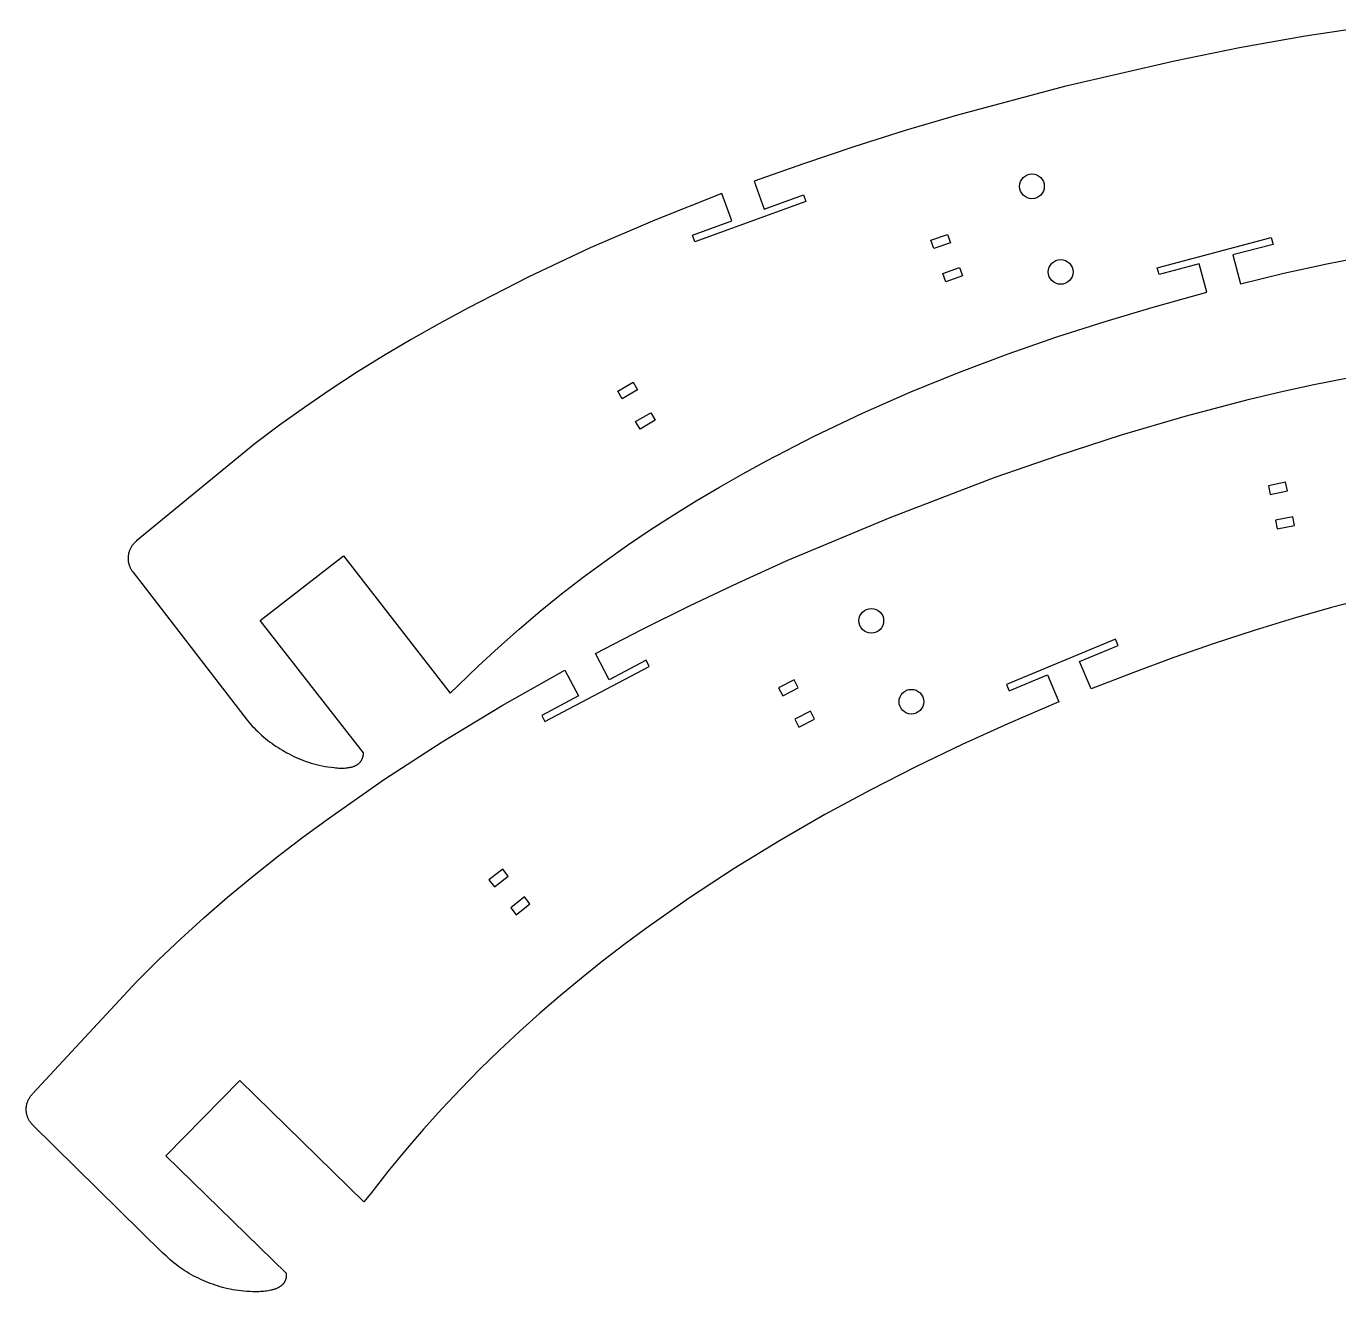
# Model space of a CAD drawing. Extents: x -698 to -318, y -2488 to -2303.
# Drawn here: x -697.8 to -508.6, y -2488.1 to -2305.8 of the extents above; entities that cross this region are included whole.
import ezdxf

# ---------------------------------------------------------------- set-up
doc = ezdxf.new("R2010")
doc.units = 0
doc.layers.add('FAB_3$CAMERA$NECK', color=7, linetype='CONTINUOUS')

msp = doc.modelspace()

# ---------------------------------------------------------------- linework, layer by layer
at = {"layer": 'FAB_3$CAMERA$NECK'}
for p, q in [((-513.48, -2307.22), (-522.93, -2308.91)), ((-503.99, -2305.79), (-513.48, -2307.22)), ((-522.93, -2308.91), (-532.31, -2310.8)), ((-532.31, -2310.8), (-548.12, -2314.46)), ((-548.12, -2314.46), (-563.54, -2318.59)), ((-563.54, -2318.59), (-571.08, -2320.82)), ((-571.08, -2320.82), (-578.48, -2323.15)), ((-578.48, -2323.15), (-585.74, -2325.59)), ((-585.74, -2325.59), (-592.86, -2328.12)), ((-592.86, -2328.12), (-591.4, -2332.12)), ((-597.54, -2329.87), (-607.18, -2333.71)), ((-596.1, -2333.83), (-597.54, -2329.87)), ((-591.4, -2332.12), (-585.76, -2330.07)), ((-585.76, -2330.07), (-585.42, -2331.01)), ((-585.42, -2331.01), (-601.4, -2336.83)), ((-607.18, -2333.71), (-616.49, -2337.73)), ((-601.74, -2335.89), (-596.1, -2333.83)), ((-567.38, -2336.62), (-564.99, -2335.77)), ((-564.99, -2335.77), (-564.56, -2336.97)), ((-616.49, -2337.73), (-625.45, -2341.93)), ((-601.4, -2336.83), (-601.74, -2335.89)), ((-566.95, -2337.82), (-567.38, -2336.62)), ((-564.56, -2336.97), (-566.95, -2337.82)), ((-534.78, -2340.59), (-518.35, -2336.24)), ((-518.09, -2337.21), (-523.89, -2338.74)), ((-518.35, -2336.24), (-518.09, -2337.21)), ((-523.89, -2338.74), (-522.79, -2342.88)), ((-510.36, -2340.03), (-504.31, -2338.81)), ((-565.68, -2341.41), (-563.28, -2340.56)), ((-565.25, -2342.61), (-565.68, -2341.41)), ((-563.28, -2340.56), (-562.86, -2341.75)), ((-534.52, -2341.56), (-534.78, -2340.59)), ((-528.72, -2340.02), (-534.52, -2341.56)), ((-527.64, -2344.12), (-528.72, -2340.02)), ((-522.79, -2342.88), (-516.52, -2341.38)), ((-516.52, -2341.38), (-510.36, -2340.03)), ((-625.45, -2341.93), (-634.05, -2346.33)), ((-562.86, -2341.75), (-565.25, -2342.61)), ((-535.37, -2346.24), (-527.64, -2344.12)), ((-634.05, -2346.33), (-638.22, -2348.59)), ((-542.27, -2348.3), (-535.37, -2346.24)), ((-638.22, -2348.59), (-642.3, -2350.91)), ((-549.23, -2350.54), (-542.27, -2348.3)), ((-642.3, -2350.91), (-646.28, -2353.28)), ((-556.24, -2352.97), (-549.23, -2350.54)), ((-646.28, -2353.28), (-650.17, -2355.69)), ((-563.26, -2355.61), (-556.24, -2352.97)), ((-650.17, -2355.69), (-653.96, -2358.17)), ((-570.27, -2358.46), (-563.26, -2355.61)), ((-512.2, -2357.41), (-507.55, -2356.49)), ((-653.96, -2358.17), (-657.66, -2360.69)), ((-612.5, -2358.34), (-610.3, -2357.06)), ((-611.86, -2359.44), (-612.5, -2358.34)), ((-609.66, -2358.16), (-611.86, -2359.44)), ((-610.3, -2357.06), (-609.66, -2358.16)), ((-577.27, -2361.53), (-570.27, -2358.46)), ((-521.48, -2359.52), (-516.84, -2358.42)), ((-516.84, -2358.42), (-512.2, -2357.41)), ((-530.74, -2361.95), (-521.48, -2359.52)), ((-657.66, -2360.69), (-661.26, -2363.27)), ((-609.95, -2362.73), (-607.75, -2361.46)), ((-607.75, -2361.46), (-607.11, -2362.55)), ((-584.21, -2364.83), (-577.27, -2361.53)), ((-539.94, -2364.66), (-530.74, -2361.95)), ((-661.26, -2363.27), (-664.76, -2365.92)), ((-609.31, -2363.83), (-609.95, -2362.73)), ((-607.11, -2362.55), (-609.31, -2363.83)), ((-664.76, -2365.92), (-681.85, -2379.93)), ((-591.09, -2368.38), (-584.21, -2364.83)), ((-549.07, -2367.61), (-539.94, -2364.66)), ((-558.11, -2370.77), (-549.07, -2367.61)), ((-594.49, -2370.25), (-591.09, -2368.38)), ((-597.88, -2372.18), (-594.49, -2370.25)), ((-573.28, -2376.54), (-558.11, -2370.77)), ((-516.27, -2371.48), (-518.76, -2371.98)), ((-516.02, -2372.72), (-516.27, -2371.48)), ((-601.23, -2374.17), (-597.88, -2372.18)), ((-518.76, -2371.98), (-518.5, -2373.23)), ((-518.5, -2373.23), (-516.02, -2372.72)), ((-604.55, -2376.23), (-601.23, -2374.17)), ((-607.84, -2378.36), (-604.55, -2376.23)), ((-587.99, -2382.73), (-573.28, -2376.54)), ((-515.25, -2376.45), (-517.74, -2376.96)), ((-517.74, -2376.96), (-517.49, -2378.21)), ((-515, -2377.7), (-515.25, -2376.45)), ((-611.1, -2380.56), (-607.84, -2378.36)), ((-517.49, -2378.21), (-515, -2377.7)), ((-682.83, -2381.21), (-682.87, -2381.31)), ((-682.79, -2381.11), (-682.83, -2381.21)), ((-682.74, -2381.01), (-682.79, -2381.11)), ((-682.69, -2380.92), (-682.74, -2381.01)), ((-682.64, -2380.82), (-682.69, -2380.92)), ((-682.58, -2380.73), (-682.64, -2380.82)), ((-682.52, -2380.64), (-682.58, -2380.73)), ((-682.46, -2380.55), (-682.52, -2380.64)), ((-682.39, -2380.47), (-682.46, -2380.55)), ((-682.32, -2380.38), (-682.39, -2380.47)), ((-682.25, -2380.3), (-682.32, -2380.38)), ((-682.17, -2380.22), (-682.25, -2380.3)), ((-682.1, -2380.15), (-682.17, -2380.22)), ((-682.02, -2380.07), (-682.1, -2380.15)), ((-681.93, -2380), (-682.02, -2380.07)), ((-681.85, -2379.93), (-681.93, -2380)), ((-614.31, -2382.83), (-611.1, -2380.56)), ((-683.07, -2382.16), (-683.08, -2382.27)), ((-683.08, -2382.27), (-683.08, -2382.37)), ((-683.08, -2382.37), (-683.08, -2382.48)), ((-683.08, -2382.48), (-683.08, -2382.59)), ((-683.08, -2382.59), (-683.07, -2382.7)), ((-683.06, -2382.05), (-683.07, -2382.16)), ((-683.07, -2382.7), (-683.06, -2382.81)), ((-683.04, -2381.94), (-683.06, -2382.05)), ((-683.06, -2382.81), (-683.05, -2382.92)), ((-683.05, -2382.92), (-683.03, -2383.02)), ((-683.02, -2381.83), (-683.04, -2381.94)), ((-683.03, -2383.02), (-683.01, -2383.13)), ((-683, -2381.73), (-683.02, -2381.83)), ((-683.01, -2383.13), (-682.98, -2383.23)), ((-682.97, -2381.62), (-683, -2381.73)), ((-682.94, -2381.52), (-682.97, -2381.62)), ((-682.91, -2381.42), (-682.94, -2381.52)), ((-682.87, -2381.31), (-682.91, -2381.42)), ((-664.03, -2391.39), (-652.02, -2382.08)), ((-652.02, -2382.08), (-636.66, -2401.85)), ((-617.49, -2385.17), (-614.31, -2382.83)), ((-595.15, -2385.96), (-587.99, -2382.73)), ((-682.98, -2383.23), (-682.95, -2383.34)), ((-682.95, -2383.34), (-682.92, -2383.44)), ((-682.92, -2383.44), (-682.89, -2383.55)), ((-682.89, -2383.55), (-682.85, -2383.65)), ((-682.85, -2383.65), (-682.8, -2383.75)), ((-682.8, -2383.75), (-682.76, -2383.85)), ((-682.76, -2383.85), (-682.71, -2383.94)), ((-682.71, -2383.94), (-682.65, -2384.04)), ((-682.65, -2384.04), (-682.6, -2384.13)), ((-682.6, -2384.13), (-682.54, -2384.22)), ((-682.54, -2384.22), (-682.48, -2384.31)), ((-682.48, -2384.31), (-682.41, -2384.4)), ((-682.41, -2384.4), (-666.41, -2405.14)), ((-620.62, -2387.58), (-617.49, -2385.17)), ((-602.17, -2389.28), (-595.15, -2385.96)), ((-623.7, -2390.07), (-620.62, -2387.58)), ((-504.29, -2388.12), (-509.68, -2389.54)), ((-626.74, -2392.63), (-623.7, -2390.07)), ((-609.03, -2392.69), (-602.17, -2389.28)), ((-509.68, -2389.54), (-515.2, -2391.11)), ((-649.15, -2410.48), (-664.03, -2391.39)), ((-515.2, -2391.11), (-520.82, -2392.84)), ((-629.72, -2395.27), (-626.74, -2392.63)), ((-615.74, -2396.17), (-609.03, -2392.69)), ((-540.81, -2394.07), (-556.5, -2400.62)), ((-540.43, -2394.99), (-540.81, -2394.07)), ((-520.82, -2392.84), (-526.55, -2394.71)), ((-632.65, -2397.98), (-629.72, -2395.27)), ((-613.75, -2399.93), (-615.74, -2396.17)), ((-545.96, -2397.31), (-540.43, -2394.99)), ((-526.55, -2394.71), (-532.38, -2396.73)), ((-635.52, -2400.77), (-632.65, -2397.98)), ((-623.01, -2405.95), (-607.98, -2398.02)), ((-608.44, -2397.13), (-613.75, -2399.93)), ((-607.98, -2398.02), (-608.44, -2397.13)), ((-544.32, -2401.25), (-545.96, -2397.31)), ((-532.38, -2396.73), (-538.31, -2398.92)), ((-629.16, -2403.65), (-620.14, -2398.54)), ((-620.14, -2398.54), (-618.17, -2402.27)), ((-587.08, -2399.95), (-589.34, -2401.12)), ((-586.5, -2401.08), (-587.08, -2399.95)), ((-556.11, -2401.54), (-550.58, -2399.23)), ((-550.58, -2399.23), (-548.95, -2403.14)), ((-538.31, -2398.92), (-544.32, -2401.25)), ((-636.66, -2401.85), (-635.52, -2400.77)), ((-589.34, -2401.12), (-588.75, -2402.25)), ((-588.75, -2402.25), (-586.5, -2401.08)), ((-556.5, -2400.62), (-556.11, -2401.54)), ((-637.84, -2408.9), (-629.16, -2403.65)), ((-618.17, -2402.27), (-623.48, -2405.07)), ((-548.95, -2403.14), (-556.32, -2406.29)), ((-666.41, -2405.14), (-665.93, -2405.74)), ((-665.93, -2405.74), (-665.44, -2406.32)), ((-623.48, -2405.07), (-623.01, -2405.95)), ((-584.75, -2404.46), (-587, -2405.63)), ((-587, -2405.63), (-586.42, -2406.76)), ((-586.42, -2406.76), (-584.16, -2405.59)), ((-584.16, -2405.59), (-584.75, -2404.46)), ((-665.44, -2406.32), (-665.18, -2406.6)), ((-665.18, -2406.6), (-664.93, -2406.88)), ((-664.93, -2406.88), (-664.66, -2407.15)), ((-664.66, -2407.15), (-664.4, -2407.41)), ((-664.4, -2407.41), (-664.12, -2407.67)), ((-664.12, -2407.67), (-663.85, -2407.92)), ((-556.32, -2406.29), (-562.87, -2409.27)), ((-663.85, -2407.92), (-663.57, -2408.17)), ((-663.57, -2408.17), (-663.28, -2408.4)), ((-663.28, -2408.4), (-662.99, -2408.64)), ((-662.99, -2408.64), (-662.69, -2408.86)), ((-662.69, -2408.86), (-662.39, -2409.08)), ((-662.39, -2409.08), (-662.09, -2409.3)), ((-662.09, -2409.3), (-661.78, -2409.5)), ((-661.78, -2409.5), (-661.47, -2409.71)), ((-646.14, -2414.28), (-637.84, -2408.9)), ((-562.87, -2409.27), (-569.47, -2412.44)), ((-661.47, -2409.71), (-661.16, -2409.9)), ((-661.16, -2409.9), (-660.84, -2410.09)), ((-660.84, -2410.09), (-660.19, -2410.46)), ((-660.19, -2410.46), (-659.87, -2410.63)), ((-659.87, -2410.63), (-659.53, -2410.8)), ((-659.53, -2410.8), (-659.2, -2410.97)), ((-659.2, -2410.97), (-658.86, -2411.12)), ((-658.86, -2411.12), (-658.51, -2411.28)), ((-658.51, -2411.28), (-658.16, -2411.42)), ((-658.16, -2411.42), (-657.81, -2411.56)), ((-649.45, -2411.54), (-649.42, -2411.51)), ((-649.42, -2411.51), (-649.4, -2411.47)), ((-649.4, -2411.47), (-649.38, -2411.43)), ((-649.38, -2411.43), (-649.36, -2411.39)), ((-649.36, -2411.39), (-649.34, -2411.35)), ((-649.34, -2411.35), (-649.33, -2411.31)), ((-649.33, -2411.31), (-649.31, -2411.27)), ((-649.31, -2411.27), (-649.29, -2411.22)), ((-649.29, -2411.22), (-649.28, -2411.18)), ((-649.28, -2411.18), (-649.26, -2411.14)), ((-649.26, -2411.14), (-649.25, -2411.09)), ((-649.25, -2411.09), (-649.24, -2411.04)), ((-649.24, -2411.04), (-649.22, -2411)), ((-649.22, -2411), (-649.21, -2410.95)), ((-649.21, -2410.95), (-649.2, -2410.9)), ((-649.2, -2410.9), (-649.19, -2410.85)), ((-649.19, -2410.8), (-649.18, -2410.75)), ((-649.19, -2410.85), (-649.19, -2410.8)), ((-649.18, -2410.75), (-649.17, -2410.7)), ((-649.17, -2410.65), (-649.16, -2410.59)), ((-649.17, -2410.7), (-649.17, -2410.65)), ((-649.16, -2410.54), (-649.15, -2410.48)), ((-649.16, -2410.59), (-649.16, -2410.54)), ((-657.81, -2411.56), (-657.44, -2411.69)), ((-657.44, -2411.69), (-657.08, -2411.82)), ((-657.08, -2411.82), (-656.7, -2411.93)), ((-656.7, -2411.93), (-656.32, -2412.04)), ((-656.32, -2412.04), (-655.93, -2412.15)), ((-655.93, -2412.15), (-655.53, -2412.24)), ((-655.53, -2412.24), (-655.12, -2412.33)), ((-655.12, -2412.33), (-654.7, -2412.41)), ((-654.7, -2412.41), (-654.28, -2412.48)), ((-654.28, -2412.48), (-653.84, -2412.55)), ((-653.84, -2412.55), (-653.4, -2412.6)), ((-653.4, -2412.6), (-653.18, -2412.62)), ((-653.18, -2412.62), (-652.96, -2412.64)), ((-652.96, -2412.64), (-652.74, -2412.65)), ((-652.74, -2412.65), (-652.52, -2412.66)), ((-652.52, -2412.66), (-652.31, -2412.66)), ((-652.31, -2412.66), (-652.09, -2412.66)), ((-652.09, -2412.66), (-651.88, -2412.65)), ((-651.88, -2412.65), (-651.67, -2412.64)), ((-651.67, -2412.64), (-651.57, -2412.63)), ((-651.57, -2412.63), (-651.47, -2412.61)), ((-651.47, -2412.61), (-651.37, -2412.6)), ((-651.37, -2412.6), (-651.27, -2412.59)), ((-651.27, -2412.59), (-651.18, -2412.57)), ((-651.18, -2412.57), (-651.08, -2412.55)), ((-651.08, -2412.55), (-650.99, -2412.53)), ((-650.99, -2412.53), (-650.89, -2412.51)), ((-650.89, -2412.51), (-650.8, -2412.48)), ((-650.8, -2412.48), (-650.71, -2412.46)), ((-650.71, -2412.46), (-650.62, -2412.43)), ((-650.62, -2412.43), (-650.54, -2412.4)), ((-650.54, -2412.4), (-650.45, -2412.37)), ((-650.45, -2412.37), (-650.37, -2412.33)), ((-650.37, -2412.33), (-650.29, -2412.29)), ((-650.29, -2412.29), (-650.25, -2412.27)), ((-650.25, -2412.27), (-650.21, -2412.25)), ((-650.21, -2412.25), (-650.18, -2412.23)), ((-650.18, -2412.23), (-650.14, -2412.21)), ((-650.14, -2412.21), (-650.1, -2412.19)), ((-650.1, -2412.19), (-650.07, -2412.17)), ((-650.07, -2412.17), (-650.03, -2412.14)), ((-650.03, -2412.14), (-649.99, -2412.12)), ((-649.99, -2412.12), (-649.96, -2412.1)), ((-649.96, -2412.1), (-649.93, -2412.07)), ((-649.93, -2412.07), (-649.89, -2412.05)), ((-649.89, -2412.05), (-649.86, -2412.02)), ((-649.86, -2412.02), (-649.83, -2411.99)), ((-649.83, -2411.99), (-649.8, -2411.96)), ((-649.8, -2411.96), (-649.76, -2411.94)), ((-649.76, -2411.94), (-649.73, -2411.91)), ((-649.73, -2411.91), (-649.7, -2411.88)), ((-649.7, -2411.88), (-649.68, -2411.85)), ((-649.68, -2411.85), (-649.65, -2411.82)), ((-649.65, -2411.82), (-649.62, -2411.79)), ((-649.62, -2411.79), (-649.59, -2411.75)), ((-649.59, -2411.75), (-649.57, -2411.72)), ((-649.57, -2411.72), (-649.54, -2411.69)), ((-649.54, -2411.69), (-649.52, -2411.65)), ((-649.52, -2411.65), (-649.49, -2411.62)), ((-649.49, -2411.62), (-649.47, -2411.58)), ((-649.47, -2411.58), (-649.45, -2411.54)), ((-569.47, -2412.44), (-576.07, -2415.8)), ((-654.07, -2419.81), (-646.14, -2414.28)), ((-576.07, -2415.8), (-582.67, -2419.37)), ((-657.89, -2422.62), (-654.07, -2419.81)), ((-582.67, -2419.37), (-589.23, -2423.15)), ((-661.61, -2425.47), (-657.89, -2422.62)), ((-589.23, -2423.15), (-595.74, -2427.14)), ((-665.24, -2428.36), (-661.61, -2425.47)), ((-668.76, -2431.28), (-665.24, -2428.36)), ((-629.08, -2427.21), (-631.08, -2428.77)), ((-630.3, -2429.78), (-628.3, -2428.21)), ((-628.3, -2428.21), (-629.08, -2427.21)), ((-595.74, -2427.14), (-602.17, -2431.36)), ((-631.08, -2428.77), (-630.3, -2429.78)), ((-672.18, -2434.25), (-668.76, -2431.28)), ((-625.95, -2431.22), (-627.95, -2432.78)), ((-627.17, -2433.78), (-625.17, -2432.22)), ((-625.17, -2432.22), (-625.95, -2431.22)), ((-602.17, -2431.36), (-608.5, -2435.81)), ((-627.95, -2432.78), (-627.17, -2433.78)), ((-675.5, -2437.25), (-672.18, -2434.25)), ((-608.5, -2435.81), (-611.63, -2438.12)), ((-678.71, -2440.3), (-675.5, -2437.25)), ((-611.63, -2438.12), (-614.71, -2440.5)), ((-681.82, -2443.39), (-678.71, -2440.3)), ((-614.71, -2440.5), (-617.76, -2442.93)), ((-696.85, -2459.61), (-681.82, -2443.39)), ((-617.76, -2442.93), (-620.78, -2445.42)), ((-620.78, -2445.42), (-623.75, -2447.98)), ((-623.75, -2447.98), (-626.67, -2450.6)), ((-626.67, -2450.6), (-629.55, -2453.29)), ((-629.55, -2453.29), (-632.37, -2456.04)), ((-632.37, -2456.04), (-635.15, -2458.85)), ((-667, -2457.68), (-677.64, -2468.54)), ((-649.1, -2475.17), (-667, -2457.68)), ((-697.59, -2460.8), (-697.55, -2460.7)), ((-697.55, -2460.7), (-697.51, -2460.6)), ((-697.51, -2460.6), (-697.46, -2460.5)), ((-697.46, -2460.5), (-697.42, -2460.4)), ((-697.42, -2460.4), (-697.37, -2460.3)), ((-697.37, -2460.3), (-697.31, -2460.21)), ((-697.31, -2460.21), (-697.26, -2460.12)), ((-697.26, -2460.12), (-697.2, -2460.03)), ((-697.2, -2460.03), (-697.13, -2459.94)), ((-697.13, -2459.94), (-697.07, -2459.85)), ((-697.07, -2459.85), (-697, -2459.77)), ((-697, -2459.77), (-696.92, -2459.69)), ((-696.92, -2459.69), (-696.85, -2459.61)), ((-635.15, -2458.85), (-637.87, -2461.74)), ((-697.76, -2461.76), (-697.75, -2461.65)), ((-697.76, -2461.87), (-697.76, -2461.76)), ((-697.75, -2461.97), (-697.76, -2461.87)), ((-697.75, -2461.54), (-697.73, -2461.43)), ((-697.75, -2461.65), (-697.75, -2461.54)), ((-697.75, -2462.08), (-697.75, -2461.97)), ((-697.74, -2462.19), (-697.75, -2462.08)), ((-697.72, -2462.3), (-697.74, -2462.19)), ((-697.73, -2461.43), (-697.72, -2461.33)), ((-697.72, -2461.33), (-697.7, -2461.22)), ((-697.71, -2462.41), (-697.72, -2462.3)), ((-697.68, -2462.51), (-697.71, -2462.41)), ((-697.7, -2461.22), (-697.68, -2461.11)), ((-697.68, -2461.11), (-697.65, -2461.01)), ((-697.66, -2462.62), (-697.68, -2462.51)), ((-697.65, -2461.01), (-697.62, -2460.9)), ((-697.62, -2460.9), (-697.59, -2460.8)), ((-637.87, -2461.74), (-640.52, -2464.69)), ((-697.63, -2462.72), (-697.66, -2462.62)), ((-697.6, -2462.83), (-697.63, -2462.72)), ((-697.56, -2462.93), (-697.6, -2462.83)), ((-697.52, -2463.03), (-697.56, -2462.93)), ((-697.48, -2463.13), (-697.52, -2463.03)), ((-697.43, -2463.23), (-697.48, -2463.13)), ((-697.38, -2463.33), (-697.43, -2463.23)), ((-697.33, -2463.42), (-697.38, -2463.33)), ((-697.28, -2463.51), (-697.33, -2463.42)), ((-697.22, -2463.6), (-697.28, -2463.51)), ((-697.15, -2463.69), (-697.22, -2463.6)), ((-697.09, -2463.78), (-697.15, -2463.69)), ((-697.02, -2463.87), (-697.09, -2463.78)), ((-696.95, -2463.95), (-697.02, -2463.87)), ((-696.88, -2464.03), (-696.95, -2463.95)), ((-696.8, -2464.1), (-696.88, -2464.03)), ((-678.12, -2482.48), (-696.8, -2464.1)), ((-640.52, -2464.69), (-643.12, -2467.7)), ((-643.12, -2467.7), (-645.65, -2470.79)), ((-677.64, -2468.54), (-660.3, -2485.42)), ((-645.65, -2470.79), (-648.12, -2473.95)), ((-648.12, -2473.95), (-649.1, -2475.17)), ((-677.57, -2483), (-678.12, -2482.48)), ((-677, -2483.51), (-677.57, -2483)), ((-676.71, -2483.76), (-677, -2483.51)), ((-676.42, -2484), (-676.71, -2483.76)), ((-676.12, -2484.23), (-676.42, -2484)), ((-675.82, -2484.45), (-676.12, -2484.23)), ((-675.51, -2484.67), (-675.82, -2484.45)), ((-675.21, -2484.88), (-675.51, -2484.67)), ((-674.89, -2485.09), (-675.21, -2484.88)), ((-674.58, -2485.28), (-674.89, -2485.09)), ((-674.26, -2485.47), (-674.58, -2485.28)), ((-673.94, -2485.66), (-674.26, -2485.47)), ((-673.61, -2485.84), (-673.94, -2485.66)), ((-673.28, -2486.01), (-673.61, -2485.84)), ((-672.95, -2486.17), (-673.28, -2486.01)), ((-672.61, -2486.33), (-672.95, -2486.17)), ((-672.27, -2486.48), (-672.61, -2486.33)), ((-671.93, -2486.63), (-672.27, -2486.48)), ((-671.24, -2486.9), (-671.93, -2486.63)), ((-670.89, -2487.03), (-671.24, -2486.9)), ((-670.54, -2487.15), (-670.89, -2487.03)), ((-670.19, -2487.27), (-670.54, -2487.15)), ((-660.91, -2487.16), (-660.94, -2487.19)), ((-660.88, -2487.13), (-660.91, -2487.16)), ((-660.85, -2487.1), (-660.88, -2487.13)), ((-660.82, -2487.07), (-660.85, -2487.1)), ((-660.79, -2487.04), (-660.82, -2487.07)), ((-660.76, -2487.01), (-660.79, -2487.04)), ((-660.73, -2486.98), (-660.76, -2487.01)), ((-660.71, -2486.95), (-660.73, -2486.98)), ((-660.68, -2486.91), (-660.71, -2486.95)), ((-660.66, -2486.88), (-660.68, -2486.91)), ((-660.63, -2486.85), (-660.66, -2486.88)), ((-660.61, -2486.81), (-660.63, -2486.85)), ((-660.58, -2486.78), (-660.61, -2486.81)), ((-660.56, -2486.74), (-660.58, -2486.78)), ((-660.54, -2486.7), (-660.56, -2486.74)), ((-660.52, -2486.67), (-660.54, -2486.7)), ((-660.5, -2486.63), (-660.52, -2486.67)), ((-660.48, -2486.59), (-660.5, -2486.63)), ((-660.46, -2486.55), (-660.48, -2486.59)), ((-660.45, -2486.51), (-660.46, -2486.55)), ((-660.43, -2486.47), (-660.45, -2486.51)), ((-660.41, -2486.43), (-660.43, -2486.47)), ((-660.4, -2486.39), (-660.41, -2486.43)), ((-660.39, -2486.35), (-660.4, -2486.39)), ((-660.37, -2486.31), (-660.39, -2486.35)), ((-660.36, -2486.26), (-660.37, -2486.31)), ((-660.35, -2486.22), (-660.36, -2486.26)), ((-660.34, -2486.17), (-660.35, -2486.22)), ((-660.33, -2486.13), (-660.34, -2486.17)), ((-660.32, -2486.08), (-660.33, -2486.13)), ((-660.31, -2486.04), (-660.32, -2486.08)), ((-660.3, -2485.94), (-660.31, -2485.99)), ((-660.31, -2485.99), (-660.31, -2486.04)), ((-660.3, -2485.42), (-660.3, -2485.48)), ((-660.3, -2485.48), (-660.29, -2485.53)), ((-660.29, -2485.84), (-660.3, -2485.89)), ((-660.3, -2485.89), (-660.3, -2485.94)), ((-660.29, -2485.53), (-660.29, -2485.59)), ((-660.29, -2485.59), (-660.29, -2485.64)), ((-660.29, -2485.64), (-660.29, -2485.69)), ((-660.29, -2485.69), (-660.29, -2485.74)), ((-660.29, -2485.74), (-660.29, -2485.79)), ((-660.29, -2485.79), (-660.29, -2485.84)), ((-669.83, -2487.38), (-670.19, -2487.27)), ((-669.47, -2487.48), (-669.83, -2487.38)), ((-669.1, -2487.58), (-669.47, -2487.48)), ((-668.73, -2487.67), (-669.1, -2487.58)), ((-668.35, -2487.75), (-668.73, -2487.67)), ((-667.97, -2487.82), (-668.35, -2487.75)), ((-667.58, -2487.89), (-667.97, -2487.82)), ((-667.19, -2487.94), (-667.58, -2487.89)), ((-666.78, -2487.99), (-667.19, -2487.94)), ((-666.38, -2488.03), (-666.78, -2487.99)), ((-665.96, -2488.07), (-666.38, -2488.03)), ((-665.54, -2488.09), (-665.96, -2488.07)), ((-665.1, -2488.1), (-665.54, -2488.09)), ((-664.66, -2488.1), (-665.1, -2488.1)), ((-664.22, -2488.1), (-664.66, -2488.1)), ((-664, -2488.09), (-664.22, -2488.1)), ((-663.78, -2488.07), (-664, -2488.09)), ((-663.56, -2488.06), (-663.78, -2488.07)), ((-663.34, -2488.03), (-663.56, -2488.06)), ((-663.13, -2488.01), (-663.34, -2488.03)), ((-662.92, -2487.98), (-663.13, -2488.01)), ((-662.71, -2487.94), (-662.92, -2487.98)), ((-662.5, -2487.9), (-662.71, -2487.94)), ((-662.4, -2487.87), (-662.5, -2487.9)), ((-662.31, -2487.85), (-662.4, -2487.87)), ((-662.21, -2487.82), (-662.31, -2487.85)), ((-662.11, -2487.79), (-662.21, -2487.82)), ((-662.02, -2487.76), (-662.11, -2487.79)), ((-661.93, -2487.73), (-662.02, -2487.76)), ((-661.84, -2487.7), (-661.93, -2487.73)), ((-661.75, -2487.67), (-661.84, -2487.7)), ((-661.66, -2487.63), (-661.75, -2487.67)), ((-661.58, -2487.59), (-661.66, -2487.63)), ((-661.49, -2487.55), (-661.58, -2487.59)), ((-661.41, -2487.51), (-661.49, -2487.55)), ((-661.33, -2487.47), (-661.41, -2487.51)), ((-661.26, -2487.42), (-661.33, -2487.47)), ((-661.18, -2487.37), (-661.26, -2487.42)), ((-661.15, -2487.35), (-661.18, -2487.37)), ((-661.11, -2487.32), (-661.15, -2487.35)), ((-661.08, -2487.3), (-661.11, -2487.32)), ((-661.04, -2487.27), (-661.08, -2487.3)), ((-661.01, -2487.24), (-661.04, -2487.27)), ((-660.97, -2487.22), (-661.01, -2487.24)), ((-660.94, -2487.19), (-660.97, -2487.22))]:
    msp.add_line(p, q, dxfattribs=at)
for centre in [(-552.83, -2328.85), (-548.69, -2341.18), (-575.98, -2391.44), (-570.2, -2403.1)]:
    msp.add_circle(centre, 1.78, dxfattribs=at)

doc.saveas('drawing.dxf')
